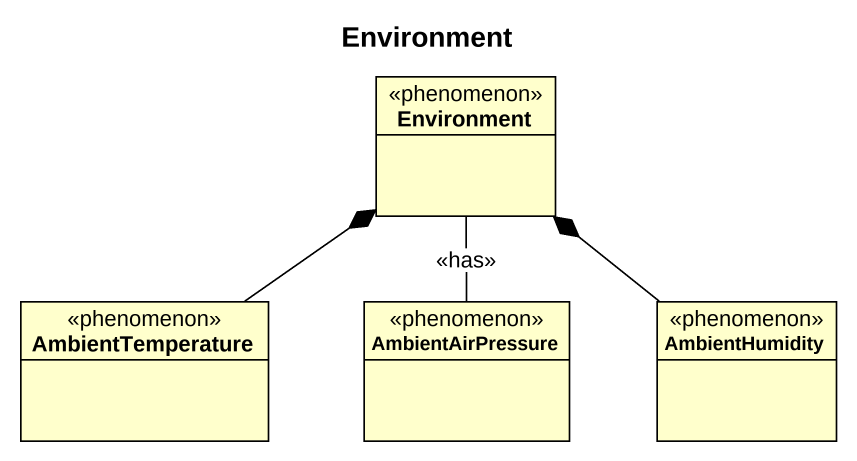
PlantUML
@startuml
title Environment
hide circle
hide empty members
class Environment <<phenomenon>>
class AmbientTemperature <<phenomenon>>
class AmbientAirPressure <<phenomenon>>
class AmbientHumidity <<phenomenon>>
Environment -- AmbientAirPressure : <<has>>
AmbientTemperature -up-* Environment
AmbientHumidity -up-* Environment
@enduml
